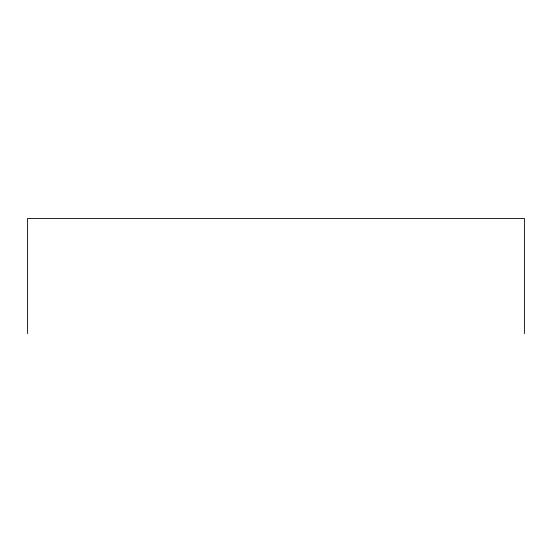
<?xml version="1.0" encoding="UTF-8"?>
<svg xmlns="http://www.w3.org/2000/svg" width="552" height="552" viewBox="0 0 552 552"><rect width="100%" height="100%" fill="white"/><g stroke="black" fill="none" stroke-linecap="round" stroke-linejoin="round"><path stroke-width="0.83" d="M524.4 333.56L524.4 218.44L27.6 218.44L27.6 333.56"/></g></svg>
